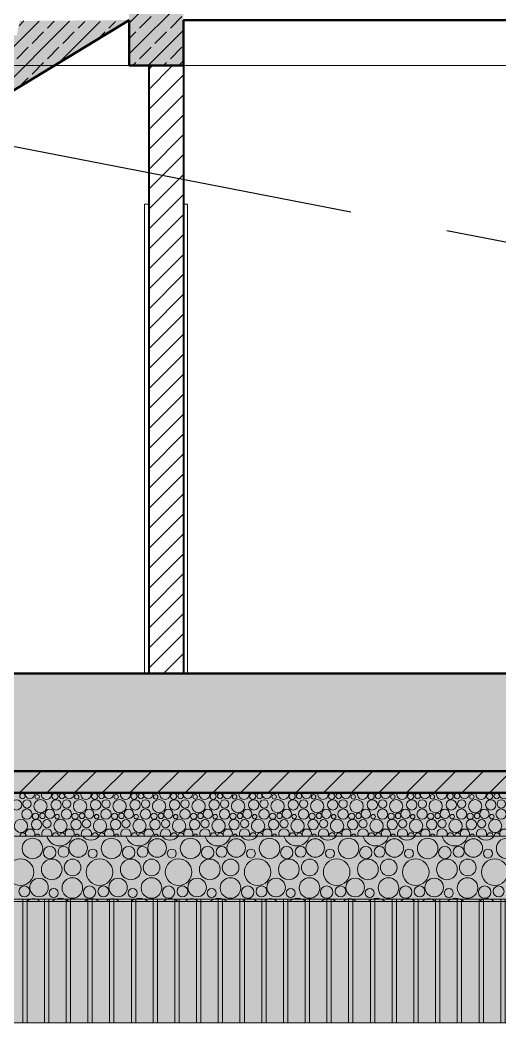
# Model space of a CAD drawing. Extents: x -1929 to 256751, y -18317 to 36108.
# Drawn here: x 3493.8 to 3714.7, y 629 to 1091 of the extents above; entities that cross this region are included whole.
import ezdxf

# ---------------------------------------------------------------- set-up
doc = ezdxf.new("R2010")
doc.units = 0
doc.header["$LTSCALE"] = 5
doc.header["$MEASUREMENT"] = 0
doc.linetypes.add('- Скирити линии', pattern=[245, 200, -45])
for name, color, linetype in [('1 _ Греди - Основни.Structural - Bearing', 7, 'Continuous'), ('1 _ Плочи - Основни.Structural - Bearing', 7, 'Continuous'), ('7 _ - Основни елементи.2D Elements', 7, 'Continuous'), ('A-Furniture', 7, 'Continuous'), ('Structural - Bearing', 7, 'Continuous'), ('Structural - Stair & Railing', 7, 'Continuous')]:
    doc.layers.add(name, color=color, linetype=linetype)
pattern_1 = [(45, (3672.576, 1105.042), (-7.07107, 7.07107), []), (45, (3669.04, 1108.577), (-7.07107, 7.07107), [7.5, -2.5])]

# ---------------------------------------------------------------- blocks, each defined once
blk = doc.blocks.new('*X2')
at = {"layer": 'A-Furniture', "color": 253, "linetype": 'Continuous', "lineweight": 15, "ltscale": 0.01}
for centre, radius in [((16139.8, 14538.9), 25.1), ((16305.7, 14445.6), 61.2), ((16274.5, 14531.2), 20.7), ((16439.6, 14535.4), 28.6), ((16503.5, 14538.9), 25.1), ((16669.4, 14445.6), 61.2), ((16638.2, 14531.2), 20.7), ((16803.3, 14535.4), 28.6), ((16867.2, 14538.9), 25.1), ((17033.2, 14445.6), 61.2), ((17001.9, 14531.2), 20.7), ((17167.1, 14535.4), 28.6), ((17230.9, 14538.9), 25.1), ((17396.9, 14445.6), 61.2), ((17365.6, 14531.2), 20.7), ((17530.8, 14535.4), 28.6), ((17594.6, 14538.9), 25.1), ((17760.6, 14445.6), 61.2), ((17729.3, 14531.2), 20.7), ((17894.5, 14535.4), 28.6), ((17958.3, 14538.9), 25.1), ((18124.3, 14445.6), 61.2), ((18093, 14531.2), 20.7), ((18258.2, 14535.4), 28.6), ((18322, 14538.9), 25.1), ((18488, 14445.6), 61.2), ((18456.8, 14531.2), 20.7), ((18621.9, 14535.4), 28.6), ((18685.7, 14538.9), 25.1), ((18851.7, 14445.6), 61.2), ((18820.5, 14531.2), 20.7), ((18985.6, 14535.4), 28.6), ((19049.4, 14538.9), 25.1), ((19215.4, 14445.6), 61.2), ((19184.2, 14531.2), 20.7), ((19349.3, 14535.4), 28.6), ((19413.1, 14538.9), 25.1), ((19579.1, 14445.6), 61.2), ((19547.9, 14531.2), 20.7), ((19713, 14535.4), 28.6), ((19776.8, 14538.9), 25.1), ((19942.8, 14445.6), 61.2), ((19911.6, 14531.2), 20.7), ((20076.7, 14535.4), 28.6), ((20140.5, 14538.9), 25.1), ((20306.5, 14445.6), 61.2), ((20275.3, 14531.2), 20.7), ((20440.4, 14535.4), 28.6), ((20504.3, 14538.9), 25.1), ((16085.6, 14458), 47.7), ((16180.6, 14372.5), 47.3), ((16181.6, 14466.9), 38.4), ((16390.8, 14374.7), 42.6), ((16449.3, 14458), 47.7), ((16544.3, 14372.5), 47.3), ((16545.3, 14466.9), 38.4), ((16754.5, 14374.7), 42.6), ((16813, 14458), 47.7), ((16908, 14372.5), 47.3), ((16909, 14466.9), 38.4), ((17118.3, 14374.7), 42.6), ((17176.7, 14458), 47.7), ((17271.7, 14372.5), 47.3), ((17272.8, 14466.9), 38.4), ((17482, 14374.7), 42.6), ((17540.4, 14458), 47.7), ((17635.4, 14372.5), 47.3), ((17636.5, 14466.9), 38.4), ((17845.7, 14374.7), 42.6), ((17904.1, 14458), 47.7), ((17999.1, 14372.5), 47.3), ((18000.2, 14466.9), 38.4), ((18209.4, 14374.7), 42.6), ((18267.8, 14458), 47.7), ((18362.9, 14372.5), 47.3), ((18363.9, 14466.9), 38.4), ((18573.1, 14374.7), 42.6), ((18631.5, 14458), 47.7), ((18726.6, 14372.5), 47.3), ((18727.6, 14466.9), 38.4), ((18936.8, 14374.7), 42.6), ((18995.3, 14458), 47.7), ((19090.3, 14372.5), 47.3), ((19091.3, 14466.9), 38.4), ((19300.5, 14374.7), 42.6), ((19359, 14458), 47.7), ((19454, 14372.5), 47.3), ((19455, 14466.9), 38.4), ((19664.2, 14374.7), 42.6), ((19722.7, 14458), 47.7), ((19817.7, 14372.5), 47.3), ((19818.7, 14466.9), 38.4), ((20027.9, 14374.7), 42.6), ((20086.4, 14458), 47.7), ((20181.4, 14372.5), 47.3), ((20182.4, 14466.9), 38.4), ((20391.6, 14374.7), 42.6), ((20450.1, 14458), 47.7), ((20545.1, 14372.5), 47.3), ((20546.1, 14466.9), 38.4), ((16125.7, 14263.6), 61.2), ((16269.3, 14276.1), 47.7), ((16259.6, 14353.4), 28.6), ((16323.5, 14356.9), 25.1), ((16365.3, 14284.9), 38.4), ((16489.4, 14263.6), 61.2), ((16458.2, 14349.3), 20.7), ((16633, 14276.1), 47.7), ((16623.3, 14353.4), 28.6), ((16687.2, 14356.9), 25.1), ((16729, 14284.9), 38.4), ((16853.2, 14263.6), 61.2), ((16821.9, 14349.3), 20.7), ((16996.7, 14276.1), 47.7), ((16987.1, 14353.4), 28.6), ((17050.9, 14356.9), 25.1), ((17092.8, 14284.9), 38.4), ((17216.9, 14263.6), 61.2), ((17185.6, 14349.3), 20.7), ((17360.4, 14276.1), 47.7), ((17350.8, 14353.4), 28.6), ((17414.6, 14356.9), 25.1), ((17456.5, 14284.9), 38.4), ((17580.6, 14263.6), 61.2), ((17549.3, 14349.3), 20.7), ((17724.1, 14276.1), 47.7), ((17714.5, 14353.4), 28.6), ((17778.3, 14356.9), 25.1), ((17820.2, 14284.9), 38.4), ((17944.3, 14263.6), 61.2), ((17913, 14349.3), 20.7), ((18087.8, 14276.1), 47.7), ((18078.2, 14353.4), 28.6), ((18142, 14356.9), 25.1), ((18183.9, 14284.9), 38.4), ((18308, 14263.6), 61.2), ((18276.8, 14349.3), 20.7), ((18451.5, 14276.1), 47.7), ((18441.9, 14353.4), 28.6), ((18505.7, 14356.9), 25.1), ((18547.6, 14284.9), 38.4), ((18671.7, 14263.6), 61.2), ((18640.5, 14349.3), 20.7), ((18815.3, 14276.1), 47.7), ((18805.6, 14353.4), 28.6), ((18869.4, 14356.9), 25.1), ((18911.3, 14284.9), 38.4), ((19035.4, 14263.6), 61.2), ((19004.2, 14349.3), 20.7), ((19179, 14276.1), 47.7), ((19169.3, 14353.4), 28.6), ((19233.1, 14356.9), 25.1), ((19275, 14284.9), 38.4), ((19399.1, 14263.6), 61.2), ((19367.9, 14349.3), 20.7), ((19542.7, 14276.1), 47.7), ((19533, 14353.4), 28.6), ((19596.8, 14356.9), 25.1), ((19638.7, 14284.9), 38.4), ((19762.8, 14263.6), 61.2), ((19731.6, 14349.3), 20.7), ((19906.4, 14276.1), 47.7), ((19896.7, 14353.4), 28.6), ((19960.5, 14356.9), 25.1), ((20002.4, 14284.9), 38.4), ((20126.5, 14263.6), 61.2), ((20095.3, 14349.3), 20.7), ((20270.1, 14276.1), 47.7), ((20260.4, 14353.4), 28.6), ((20324.3, 14356.9), 25.1), ((20366.1, 14284.9), 38.4), ((20490.2, 14263.6), 61.2), ((20459, 14349.3), 20.7)]:
    blk.add_circle(centre, radius, dxfattribs=at)
for centre, radius, start, end in [((16122, 14627.6), 61.2, 254.33377, 285.66623), ((16207.1, 14556.7), 42.6, 163.6472, 16.3528), ((16360.6, 14554.5), 47.3, 162.59898, 17.40102), ((16485.7, 14627.6), 61.2, 254.33377, 285.66623), ((16570.8, 14556.7), 42.6, 163.6472, 16.3528), ((16724.3, 14554.5), 47.3, 162.59898, 17.40102), ((16849.4, 14627.6), 61.2, 254.33377, 285.66623), ((16934.5, 14556.7), 42.6, 163.6472, 16.3528), ((17088, 14554.5), 47.3, 162.59898, 17.40102), ((17213.2, 14627.6), 61.2, 254.33377, 285.66623), ((17298.3, 14556.7), 42.6, 163.6472, 16.3528), ((17451.7, 14554.5), 47.3, 162.59898, 17.40102), ((17576.9, 14627.6), 61.2, 254.33377, 285.66623), ((17662, 14556.7), 42.6, 163.6472, 16.3528), ((17815.4, 14554.5), 47.3, 162.59898, 17.40102), ((17940.6, 14627.6), 61.2, 254.33377, 285.66623), ((18025.7, 14556.7), 42.6, 163.6472, 16.3528), ((18179.1, 14554.5), 47.3, 162.59898, 17.40102), ((18304.3, 14627.6), 61.2, 254.33377, 285.66623), ((18389.4, 14556.7), 42.6, 163.6472, 16.3528), ((18542.9, 14554.5), 47.3, 162.59898, 17.40102), ((18668, 14627.6), 61.2, 254.33377, 285.66623), ((18753.1, 14556.7), 42.6, 163.6472, 16.3528), ((18906.6, 14554.5), 47.3, 162.59898, 17.40102), ((19031.7, 14627.6), 61.2, 254.33377, 285.66623), ((19116.8, 14556.7), 42.6, 163.6472, 16.3528), ((19270.3, 14554.5), 47.3, 162.59898, 17.40102), ((19395.4, 14627.6), 61.2, 254.33377, 285.66623), ((19480.5, 14556.7), 42.6, 163.6472, 16.3528), ((19634, 14554.5), 47.3, 162.59898, 17.40102), ((19759.1, 14627.6), 61.2, 254.33377, 285.66623), ((19844.2, 14556.7), 42.6, 163.6472, 16.3528), ((19997.7, 14554.5), 47.3, 162.59898, 17.40102), ((20122.8, 14627.6), 61.2, 254.33377, 285.66623), ((20207.9, 14556.7), 42.6, 163.6472, 16.3528), ((20361.4, 14554.5), 47.3, 162.59898, 17.40102), ((20486.5, 14627.6), 61.2, 254.33377, 285.66623), ((20571.6, 14556.7), 42.6, 163.6472, 16.3528), ((16210.8, 14192.7), 42.6, 325.62131, 214.37869), ((16364.3, 14190.5), 47.3, 332.4801, 207.5199), ((16574.5, 14192.7), 42.6, 325.62131, 214.37869), ((16728, 14190.5), 47.3, 332.4801, 207.5199), ((16938.3, 14192.7), 42.6, 325.62131, 214.37869), ((17091.7, 14190.5), 47.3, 332.4801, 207.5199), ((17302, 14192.7), 42.6, 325.62131, 214.37869), ((17455.4, 14190.5), 47.3, 332.4801, 207.5199), ((17665.7, 14192.7), 42.6, 325.62131, 214.37869), ((17819.1, 14190.5), 47.3, 332.4801, 207.5199), ((18029.4, 14192.7), 42.6, 325.62131, 214.37869), ((18182.9, 14190.5), 47.3, 332.4801, 207.5199), ((18393.1, 14192.7), 42.6, 325.62131, 214.37869), ((18546.6, 14190.5), 47.3, 332.4801, 207.5199), ((18756.8, 14192.7), 42.6, 325.62131, 214.37869), ((18910.3, 14190.5), 47.3, 332.4801, 207.5199), ((19120.5, 14192.7), 42.6, 325.62131, 214.37869), ((19274, 14190.5), 47.3, 332.4801, 207.5199), ((19484.2, 14192.7), 42.6, 325.62131, 214.37869), ((19637.7, 14190.5), 47.3, 332.4801, 207.5199), ((19847.9, 14192.7), 42.6, 325.62131, 214.37869), ((20001.4, 14190.5), 47.3, 332.4801, 207.5199), ((20211.6, 14192.7), 42.6, 325.62131, 214.37869), ((20365.1, 14190.5), 47.3, 332.4801, 207.5199), ((20575.3, 14192.7), 42.6, 325.62131, 214.37869), ((16143.5, 14174.9), 25.1, 345.45425, 194.54575), ((16278.2, 14167.3), 20.7, 3.86586, 176.13414), ((16443.3, 14171.4), 28.6, 354.47725, 185.52275), ((16507.2, 14174.9), 25.1, 345.45425, 194.54575), ((16641.9, 14167.3), 20.7, 3.86586, 176.13414), ((16807.1, 14171.4), 28.6, 354.47725, 185.52275), ((16870.9, 14174.9), 25.1, 345.45425, 194.54575), ((17005.6, 14167.3), 20.7, 3.86586, 176.13414), ((17170.8, 14171.4), 28.6, 354.47725, 185.52275), ((17234.6, 14174.9), 25.1, 345.45425, 194.54575), ((17369.3, 14167.3), 20.7, 3.86586, 176.13414), ((17534.5, 14171.4), 28.6, 354.47725, 185.52275), ((17598.3, 14174.9), 25.1, 345.45425, 194.54575), ((17733, 14167.3), 20.7, 3.86586, 176.13414), ((17898.2, 14171.4), 28.6, 354.47725, 185.52275), ((17962, 14174.9), 25.1, 345.45425, 194.54575), ((18096.8, 14167.3), 20.7, 3.86586, 176.13414), ((18261.9, 14171.4), 28.6, 354.47725, 185.52275), ((18325.7, 14174.9), 25.1, 345.45425, 194.54575), ((18460.5, 14167.3), 20.7, 3.86586, 176.13414), ((18625.6, 14171.4), 28.6, 354.47725, 185.52275), ((18689.4, 14174.9), 25.1, 345.45425, 194.54575), ((18824.2, 14167.3), 20.7, 3.86586, 176.13414), ((18989.3, 14171.4), 28.6, 354.47725, 185.52275), ((19053.1, 14174.9), 25.1, 345.45425, 194.54575), ((19187.9, 14167.3), 20.7, 3.86586, 176.13414), ((19353, 14171.4), 28.6, 354.47725, 185.52275), ((19416.8, 14174.9), 25.1, 345.45425, 194.54575), ((19551.6, 14167.3), 20.7, 3.86586, 176.13414), ((19716.7, 14171.4), 28.6, 354.47725, 185.52275), ((19780.5, 14174.9), 25.1, 345.45425, 194.54575), ((19915.3, 14167.3), 20.7, 3.86586, 176.13414), ((20080.4, 14171.4), 28.6, 354.47725, 185.52275), ((20144.3, 14174.9), 25.1, 345.45425, 194.54575), ((20279, 14167.3), 20.7, 3.86586, 176.13414), ((20444.1, 14171.4), 28.6, 354.47725, 185.52275), ((20508, 14174.9), 25.1, 345.45425, 194.54575)]:
    blk.add_arc(centre, radius, start, end, dxfattribs=at)
blk = doc.blocks.new('*X3')
at = {"layer": 'A-Furniture', "color": 253, "linetype": 'Continuous', "lineweight": 15, "ltscale": 0.01}
for centre, radius in [((16231.6, 14056.2), 94.6), ((16652.1, 14060.5), 85.1), ((16959, 14056.2), 94.6), ((17379.5, 14060.5), 85.1), ((17686.5, 14056.2), 94.6), ((18106.9, 14060.5), 85.1), ((18413.9, 14056.2), 94.6), ((18834.3, 14060.5), 85.1), ((19141.3, 14056.2), 94.6), ((19561.8, 14060.5), 85.1), ((19868.7, 14056.2), 94.6), ((20289.2, 14060.5), 85.1), ((20596.1, 14056.2), 94.6), ((16389.7, 14018), 57.2), ((16517.3, 14025.1), 50.1), ((16786.8, 14009.7), 41.4), ((17117.1, 14018), 57.2), ((17244.8, 14025.1), 50.1), ((17514.3, 14009.7), 41.4), ((17844.5, 14018), 57.2), ((17972.2, 14025.1), 50.1), ((18241.7, 14009.7), 41.4), ((18571.9, 14018), 57.2), ((18699.6, 14025.1), 50.1), ((18969.1, 14009.7), 41.4), ((19299.3, 14018), 57.2), ((19427, 14025.1), 50.1), ((19696.5, 14009.7), 41.4), ((20026.8, 14018), 57.2), ((20154.4, 14025.1), 50.1), ((20423.9, 14009.7), 41.4), ((16121.9, 13838.4), 122.4), ((16409, 13863.3), 95.4), ((16601.1, 13880.9), 76.7), ((16849.3, 13838.4), 122.4), ((17136.4, 13863.3), 95.4), ((17328.5, 13880.9), 76.7), ((17576.7, 13838.4), 122.4), ((17863.8, 13863.3), 95.4), ((18055.9, 13880.9), 76.7), ((18304.1, 13838.4), 122.4), ((18591.3, 13863.3), 95.4), ((18783.3, 13880.9), 76.7), ((19031.5, 13838.4), 122.4), ((19318.7, 13863.3), 95.4), ((19510.7, 13880.9), 76.7), ((19759, 13838.4), 122.4), ((20046.1, 13863.3), 95.4), ((20238.2, 13880.9), 76.7), ((20486.4, 13838.4), 122.4), ((16292.1, 13696.6), 85.1), ((16599, 13692.2), 94.6), ((17019.5, 13696.6), 85.1), ((17326.5, 13692.2), 94.6), ((17746.9, 13696.6), 85.1), ((18053.9, 13692.2), 94.6), ((18474.3, 13696.6), 85.1), ((18781.3, 13692.2), 94.6), ((19201.8, 13696.6), 85.1), ((19508.7, 13692.2), 94.6), ((19929.2, 13696.6), 85.1), ((20236.1, 13692.2), 94.6), ((16157.3, 13661.1), 50.1), ((16426.8, 13645.7), 41.4), ((16757.1, 13654), 57.2), ((16884.8, 13661.1), 50.1), ((17154.3, 13645.7), 41.4), ((17484.5, 13654), 57.2), ((17612.2, 13661.1), 50.1), ((17881.7, 13645.7), 41.4), ((18211.9, 13654), 57.2), ((18339.6, 13661.1), 50.1), ((18609.1, 13645.7), 41.4), ((18939.3, 13654), 57.2), ((19067, 13661.1), 50.1), ((19336.5, 13645.7), 41.4), ((19666.8, 13654), 57.2), ((19794.4, 13661.1), 50.1), ((20063.9, 13645.7), 41.4), ((20394.2, 13654), 57.2), ((20521.8, 13661.1), 50.1)]:
    blk.add_circle(centre, radius, dxfattribs=at)
for centre, radius, start, end in [((16481.9, 14202.4), 122.4, 195.99442, 344.00558), ((16769, 14227.3), 95.4, 217.9292, 322.0708), ((17209.3, 14202.4), 122.4, 195.99442, 344.00558), ((17496.4, 14227.3), 95.4, 217.9292, 322.0708), ((17936.7, 14202.4), 122.4, 195.99442, 344.00558), ((18223.8, 14227.3), 95.4, 217.9292, 322.0708), ((18664.1, 14202.4), 122.4, 195.99442, 344.00558), ((18951.3, 14227.3), 95.4, 217.9292, 322.0708), ((19391.5, 14202.4), 122.4, 195.99442, 344.00558), ((19678.7, 14227.3), 95.4, 217.9292, 322.0708), ((20119, 14202.4), 122.4, 195.99442, 344.00558), ((20406.1, 14227.3), 95.4, 217.9292, 322.0708), ((16241.1, 13516.9), 76.7, 42.37311, 137.62689), ((16489.3, 13474.4), 122.4, 50.34184, 129.65816), ((16776.4, 13499.3), 95.4, 46.61075, 133.38925), ((16968.5, 13516.9), 76.7, 42.37311, 137.62689), ((17216.7, 13474.4), 122.4, 50.34184, 129.65816), ((17503.8, 13499.3), 95.4, 46.61075, 133.38925), ((17695.9, 13516.9), 76.7, 42.37311, 137.62689), ((17944.1, 13474.4), 122.4, 50.34184, 129.65816), ((18231.3, 13499.3), 95.4, 46.61075, 133.38925), ((18423.3, 13516.9), 76.7, 42.37311, 137.62689), ((18671.5, 13474.4), 122.4, 50.34184, 129.65816), ((18958.7, 13499.3), 95.4, 46.61075, 133.38925), ((19150.7, 13516.9), 76.7, 42.37311, 137.62689), ((19399, 13474.4), 122.4, 50.34184, 129.65816), ((19686.1, 13499.3), 95.4, 46.61075, 133.38925), ((19878.2, 13516.9), 76.7, 42.37311, 137.62689), ((20126.4, 13474.4), 122.4, 50.34184, 129.65816), ((20413.5, 13499.3), 95.4, 46.61075, 133.38925)]:
    blk.add_arc(centre, radius, start, end, dxfattribs=at)

msp = doc.modelspace()

# ---------------------------------------------------------------- hatches: boundary and pattern name
at = {"linetype": 'Continuous', "lineweight": 15}
msp.add_hatch(color=256, dxfattribs=at).paths.add_polyline_path([(3174.25, 745.04), (3174.25, 735.04), (4394.25, 735.04), (4394.25, 745.04)])
h = msp.add_hatch(dxfattribs=at)
h.set_pattern_fill('MASONRY_BLOCK_0001', color=256, scale=0.05, style=0, pattern_type=2)
h.set_pattern_definition([(45, (3672.576, 1105.042), (-6.36396, 6.36396), [])])
h.paths.add_polyline_path([(3174.25, 745.04), (3174.25, 735.04), (4394.25, 735.04), (4394.25, 745.04)])
at = {"layer": '1 _ Греди - Основни.Structural - Bearing', "linetype": 'Continuous', "lineweight": 15}
msp.add_hatch(color=9, dxfattribs=at).paths.add_polyline_path([(3569.02, 1105.04), (3544.02, 1105.04), (3544.02, 1070.04), (3569.02, 1070.04)])
at = {"layer": '1 _ Греди - Основни.Structural - Bearing', "linetype": 'Continuous', "lineweight": 13, "true_color": 0x2b2b2b}
h = msp.add_hatch(dxfattribs=at)
h.set_pattern_fill('1_СТОМАНОБЕТОН_0001', color=250, scale=0.05, style=0, pattern_type=2)
h.set_pattern_definition(pattern_1)
h.paths.add_polyline_path([(3569.02, 1105.04), (3544.02, 1105.04), (3544.02, 1070.04), (3569.02, 1070.04)])
at = {"layer": 'A-Furniture', "linetype": 'Continuous', "lineweight": 15}
msp.add_hatch(color=254, dxfattribs=at).paths.add_polyline_path([(2892.2, 629.04), (4654.18, 629.04), (4654.18, 710.83), (4394.77, 778.74), (4394.25, 686.04), (3127.25, 686.04), (3127.25, 740.04), (3127.25, 790.04), (3073.78, 1081.04), (2892.2, 1081.04)])
at = {"layer": 'A-Furniture', "linetype": 'Continuous', "lineweight": 15, "true_color": 0x6a6a6a}
h = msp.add_hatch(dxfattribs=at)
h.set_pattern_fill('DOUBLE_1_1_0001', color=251, scale=0.05, style=0, pattern_type=2)
h.set_pattern_definition([(90, (3897.032, 785.145), (-10, 0), []), (90, (3895.032, 785.145), (-10, 0), [])])
h.paths.add_polyline_path([(2892.2, 629.04), (4654.18, 629.04), (4654.18, 710.83), (4394.77, 778.74), (4394.25, 686.04), (3127.25, 686.04), (3127.25, 740.04), (3127.25, 790.04), (3073.78, 1081.04), (2892.2, 1081.04)])
at = {"layer": 'A-Furniture', "linetype": 'Continuous', "lineweight": 0, "true_color": 0xdedede}
for points in [[(3127.25, 715.04), (4394.25, 715.04), (4394.25, 735.04), (3127.25, 735.04)], [(3127.25, 685.04), (4394.25, 685.04), (4394.25, 715.04), (3127.25, 715.04)]]:
    msp.add_hatch(color=254, dxfattribs=at).paths.add_polyline_path(points)
at = {"layer": 'Structural - Bearing', "linetype": 'Continuous', "lineweight": 15, "true_color": 0x5e5e5e}
h = msp.add_hatch(dxfattribs=at)
h.set_pattern_fill('COMMON_BRICK_0001', color=251, scale=0.05, style=0, pattern_type=2)
h.set_pattern_definition([(45, (3672.576, 1105.0416), (-4.59619, 4.59619), [])])
h.paths.add_polyline_path([(3553.02, 790.04), (3569.02, 790.04), (3569.02, 1070.04), (3553.02, 1070.04)])
at = {"layer": 'Structural - Bearing', "linetype": 'Continuous', "lineweight": 15}
msp.add_hatch(color=9, dxfattribs=at).paths.add_polyline_path([(4384.25, 745.04), (4384.25, 790.04), (3184.25, 790.04), (3184.25, 745.04)])
at = {"layer": 'Structural - Bearing', "linetype": 'Continuous', "lineweight": 13, "true_color": 0x2b2b2b}
h = msp.add_hatch(dxfattribs=at)
h.set_pattern_fill('1_СТОМАНОБЕТОН_0001', color=250, scale=0.05, style=0, pattern_type=2)
h.set_pattern_definition(pattern_1)
h.paths.add_polyline_path([(4384.25, 745.04), (4384.25, 790.04), (3184.25, 790.04), (3184.25, 745.04)])
at = {"layer": 'Structural - Stair & Railing', "linetype": 'Continuous', "lineweight": 15}
msp.add_hatch(color=9, dxfattribs=at).paths.add_polyline_path([(3209.25, 944.04), (3209.25, 926.8), (3211.5, 926.87), (3214.04, 926.97), (3217.54, 927.14), (3221.65, 927.39), (3222.96, 927.46), (3223.53, 927.5), (3231.12, 928.03), (3236.01, 928.46), (3238.43, 928.66), (3245.47, 929.38), (3247.79, 929.66), (3252.24, 930.21), (3257.23, 930.93), (3258.45, 931.1), (3258.76, 931.15), (3265.06, 932.18), (3268.15, 932.77), (3270.07, 933.13), (3271.73, 933.48), (3273.12, 933.76), (3273.78, 933.9), (3276.94, 934.65), (3277.01, 934.67), (3278.05, 934.97), (3280.33, 935.65), (3281.36, 935.95), (3282.4, 936.27), (3284.68, 937), (3285.72, 937.32), (3287.44, 937.88), (3291.22, 939.13), (3292.94, 939.69), (3294.66, 940.26), (3298.44, 941.54), (3300.16, 942.11), (3301.88, 942.67), (3305.66, 943.95), (3307.38, 944.51), (3307.93, 944.69), (3309.16, 945.09), (3309.72, 945.27), (3310.88, 945.63), (3313.43, 946.45), (3314.59, 946.82), (3316.31, 947.35), (3320.09, 948.55), (3321.81, 949.08), (3321.86, 949.12), (3324.78, 951.57), (3324.87, 951.65), (3327.8, 954.11), (3327.84, 954.14), (3328.89, 954.86), (3328.97, 954.92), (3333.79, 958.19), (3333.86, 958.24), (3335.96, 959.67), (3336.07, 959.74), (3341.33, 963.3), (3341.4, 963.35), (3341.83, 963.65), (3341.95, 963.73), (3349.7, 969.03), (3349.81, 969.11), (3352.17, 970.75), (3356.79, 973.75), (3359.15, 975.4), (3361.51, 977.02), (3366.12, 980.07), (3368.48, 981.68), (3370.84, 983.25), (3375.45, 986.26), (3377.81, 987.83), (3387.13, 993.87), (3396.46, 999.82), (3405.8, 1005.72), (3415.13, 1011.58), (3424.46, 1017.42), (3433.8, 1023.26), (3443.13, 1029.09), (3452.46, 1034.92), (3461.8, 1040.76), (3471.13, 1046.59), (3480.46, 1052.42), (3544.02, 1091.04), (3493.59, 1090.63), (3492.31, 1084.04), (3465.31, 1084.04), (3465.31, 1066.54), (3437.31, 1066.54), (3437.31, 1049.04), (3409.31, 1049.04), (3409.31, 1031.54), (3381.31, 1031.54), (3381.31, 1014.04), (3353.31, 1014.04), (3353.31, 996.54), (3325.31, 996.54), (3325.31, 979.04), (3280.98, 979.04), (3280.98, 961.54), (3210.35, 961.54), (3210.35, 944.04)])
at = {"layer": 'Structural - Stair & Railing', "linetype": 'Continuous', "lineweight": 13, "true_color": 0x2b2b2b}
h = msp.add_hatch(dxfattribs=at)
h.set_pattern_fill('1_СТОМАНОБЕТОН_0001', color=250, scale=0.05, style=0, pattern_type=2)
h.set_pattern_definition(pattern_1)
h.paths.add_polyline_path([(3209.25, 944.04), (3209.25, 926.8), (3211.5, 926.87), (3214.04, 926.97), (3217.54, 927.14), (3221.65, 927.39), (3222.96, 927.46), (3223.53, 927.5), (3231.12, 928.03), (3236.01, 928.46), (3238.43, 928.66), (3245.47, 929.38), (3247.79, 929.66), (3252.24, 930.21), (3257.23, 930.93), (3258.45, 931.1), (3258.76, 931.15), (3265.06, 932.18), (3268.15, 932.77), (3270.07, 933.13), (3271.73, 933.48), (3273.12, 933.76), (3273.78, 933.9), (3276.94, 934.65), (3277.01, 934.67), (3278.05, 934.97), (3280.33, 935.65), (3281.36, 935.95), (3282.4, 936.27), (3284.68, 937), (3285.72, 937.32), (3287.44, 937.88), (3291.22, 939.13), (3292.94, 939.69), (3294.66, 940.26), (3298.44, 941.54), (3300.16, 942.11), (3301.88, 942.67), (3305.66, 943.95), (3307.38, 944.51), (3307.93, 944.69), (3309.16, 945.09), (3309.72, 945.27), (3310.88, 945.63), (3313.43, 946.45), (3314.59, 946.82), (3316.31, 947.35), (3320.09, 948.55), (3321.81, 949.08), (3321.86, 949.12), (3324.78, 951.57), (3324.87, 951.65), (3327.8, 954.11), (3327.84, 954.14), (3328.89, 954.86), (3328.97, 954.92), (3333.79, 958.19), (3333.86, 958.24), (3335.96, 959.67), (3336.07, 959.74), (3341.33, 963.3), (3341.4, 963.35), (3341.83, 963.65), (3341.95, 963.73), (3349.7, 969.03), (3349.81, 969.11), (3352.17, 970.75), (3356.79, 973.75), (3359.15, 975.4), (3361.51, 977.02), (3366.12, 980.07), (3368.48, 981.68), (3370.84, 983.25), (3375.45, 986.26), (3377.81, 987.83), (3387.13, 993.87), (3396.46, 999.82), (3405.8, 1005.72), (3415.13, 1011.58), (3424.46, 1017.42), (3433.8, 1023.26), (3443.13, 1029.09), (3452.46, 1034.92), (3461.8, 1040.76), (3471.13, 1046.59), (3480.46, 1052.42), (3542.85, 1090.33), (3493.59, 1090.63), (3492.84, 1084.04), (3465.31, 1084.04), (3465.31, 1066.54), (3437.31, 1066.54), (3437.31, 1049.04), (3409.31, 1049.04), (3409.31, 1031.54), (3381.31, 1031.54), (3381.31, 1014.04), (3353.31, 1014.04), (3353.31, 996.54), (3325.31, 996.54), (3325.31, 979.04), (3280.98, 979.04), (3280.98, 961.54), (3210.35, 961.54), (3210.35, 944.04)])

# ---------------------------------------------------------------- linework, layer by layer
at = {"color": 7, "linetype": 'Continuous', "lineweight": 50, "ltscale": 0.01, "flags": 128}
msp.add_lwpolyline([(3174.25, 745.04), (4394.25, 745.04), (4394.25, 735.04), (3174.25, 735.04)], close=True, dxfattribs=at)
at = {"layer": '1 _ Греди - Основни.Structural - Bearing', "color": 7, "linetype": 'Continuous', "lineweight": 50, "ltscale": 0.01}
for p, q in [((3544.02, 1091.04), (3544.02, 1070.04)), ((3569.02, 1091.04), (3569.02, 1070.04)), ((3553.02, 1070.04), (3544.02, 1070.04)), ((3569.02, 1070.04), (3553.02, 1070.04))]:
    msp.add_line(p, q, dxfattribs=at)
at = {"layer": '1 _ Греди - Основни.Structural - Bearing', "color": 255, "linetype": 'Continuous', "lineweight": 20, "ltscale": 0.01}
msp.add_line((3569.02, 1070.04), (4059.25, 1070.04), dxfattribs=at)
at = {"layer": '1 _ Плочи - Основни.Structural - Bearing', "color": 7, "linetype": 'Continuous', "lineweight": 50, "ltscale": 0.01}
msp.add_line((4059.25, 1091.04), (3569.02, 1091.04), dxfattribs=at)
at = {"layer": '7 _ - Основни елементи.2D Elements', "linetype": '- Скирити линии', "lineweight": 25, "ltscale": 0.2, "flags": 128}
msp.add_lwpolyline([(3209.25, 1087.54), (4394.25, 857.31)], dxfattribs=at)
at = {"layer": 'A-Furniture', "color": 250, "linetype": 'Continuous', "lineweight": 15, "ltscale": 0.01, "true_color": 0x3e3e3e, "flags": 128}
for points in [[(4654.18, 629.04), (4654.18, 710.83), (4394.77, 778.74), (4394.25, 686.04), (3127.25, 686.04), (3127.25, 740.04), (3127.25, 790.04), (3073.78, 1081.04), (2892.2, 1081.04)], [(2892.2, 629.04), (4654.18, 629.04)]]:
    msp.add_lwpolyline(points, dxfattribs=at)
at = {"layer": 'A-Furniture', "color": 250, "linetype": 'Continuous', "lineweight": 20, "ltscale": 0.01, "true_color": 0x3e3e3e, "flags": 128}
msp.add_lwpolyline([(3127.25, 715.04), (4394.25, 715.04), (4394.25, 735.04), (3127.25, 735.04)], close=True, dxfattribs=at)
at = {"layer": 'A-Furniture', "color": 253, "linetype": 'Continuous', "lineweight": 15, "ltscale": 0.01, "flags": 128}
msp.add_lwpolyline([(3127.25, 685.04), (4394.25, 685.04), (4394.25, 715.04), (3127.25, 715.04)], close=True, dxfattribs=at)
at = {"layer": 'Structural - Bearing', "color": 251, "linetype": 'Continuous', "lineweight": 20, "ltscale": 0.01, "true_color": 0x6a6a6a}
msp.add_line((3544.02, 1070.04), (3489.81, 1070.04), dxfattribs=at)
at = {"layer": 'Structural - Bearing', "color": 7, "linetype": 'Continuous', "lineweight": 40, "ltscale": 0.01}
for p, q in [((3553.02, 1070.04), (3553.02, 790.04)), ((3569.02, 1070.04), (3569.02, 790.04))]:
    msp.add_line(p, q, dxfattribs=at)
at = {"layer": 'Structural - Bearing', "color": 253, "linetype": 'Continuous', "lineweight": 15, "ltscale": 0.01}
for p, q in [((3551.12, 1006.24), (3551.12, 790.04)), ((3551.12, 1006.24), (3553.02, 1006.24)), ((3570.92, 1006.24), (3569.02, 1006.24)), ((3570.92, 1006.24), (3570.92, 790.04))]:
    msp.add_line(p, q, dxfattribs=at)
at = {"layer": 'Structural - Bearing', "color": 7, "linetype": 'Continuous', "lineweight": 50, "ltscale": 0.01}
for p, q in [((3553.02, 790.04), (3209.25, 790.04)), ((3569.02, 790.04), (3553.02, 790.04)), ((4359.25, 790.04), (3569.02, 790.04)), ((4384.25, 745.04), (3184.25, 745.04))]:
    msp.add_line(p, q, dxfattribs=at)
at = {"layer": 'Structural - Stair & Railing', "color": 7, "linetype": 'Continuous', "lineweight": 60, "ltscale": 0.01, "flags": 128}
msp.add_lwpolyline([(3544.02, 1091.04), (3480.5, 1052.45)], dxfattribs=at)

# ---------------------------------------------------------------- block references
at = {"color": 251, "linetype": 'Continuous', "lineweight": 20, "ltscale": 0.01, "true_color": 0x4e4e4e, "xscale": 0.0499999973793891, "yscale": 0.0499999973793891, "zscale": 0.0499999973793891}
for name in ['*X2', '*X3']:
    msp.add_blockref(name, (2687.95, 6.61), dxfattribs=at)

doc.saveas('drawing.dxf')
